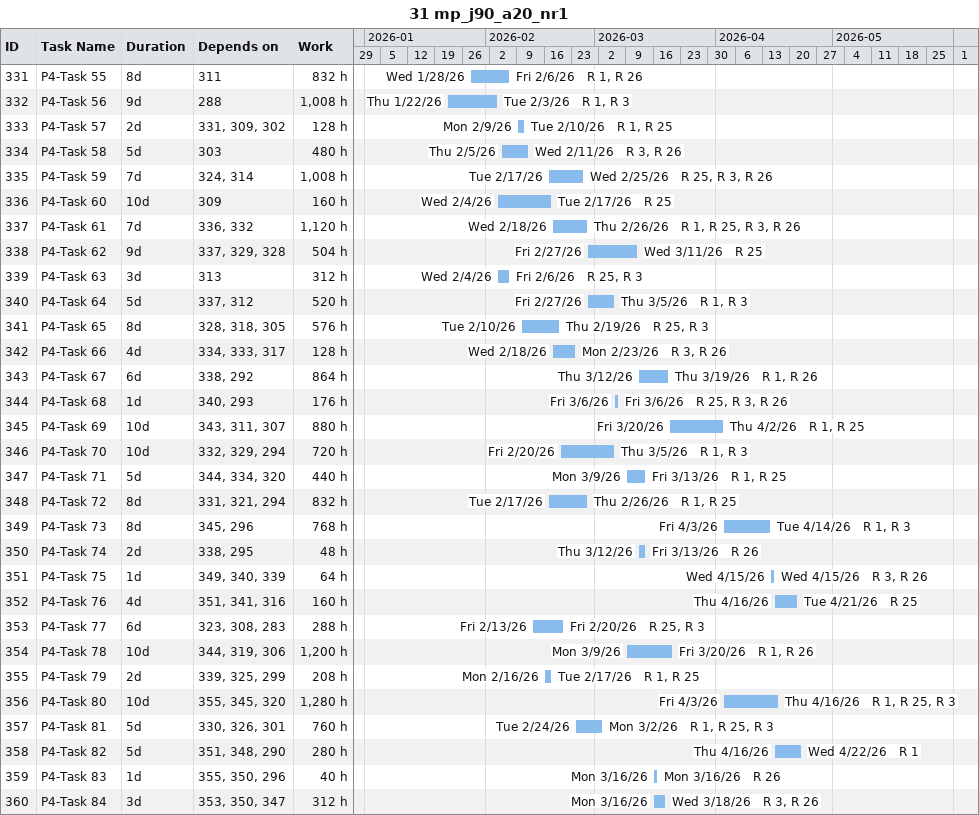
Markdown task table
31 mp_j90_a20_nr1

| ID | Task | Duration | Start | Finish | Predecessors | Resources | Work (h) |
|---|---|---|---|---|---|---|---|
| 331 | P4-Task 55 | 8d | 2026-01-28 | 2026-02-06 | 311 | R 1, R 26 | 832 |
| 332 | P4-Task 56 | 9d | 2026-01-22 | 2026-02-03 | 288 | R 1, R 3 | 1008 |
| 333 | P4-Task 57 | 2d | 2026-02-09 | 2026-02-10 | 331, 309, 302 | R 1, R 25 | 128 |
| 334 | P4-Task 58 | 5d | 2026-02-05 | 2026-02-11 | 303 | R 3, R 26 | 480 |
| 335 | P4-Task 59 | 7d | 2026-02-17 | 2026-02-25 | 324, 314 | R 25, R 3, R 26 | 1008 |
| 336 | P4-Task 60 | 10d | 2026-02-04 | 2026-02-17 | 309 | R 25 | 160 |
| 337 | P4-Task 61 | 7d | 2026-02-18 | 2026-02-26 | 336, 332 | R 1, R 25, R 3, R 26 | 1120 |
| 338 | P4-Task 62 | 9d | 2026-02-27 | 2026-03-11 | 337, 329, 328 | R 25 | 504 |
| 339 | P4-Task 63 | 3d | 2026-02-04 | 2026-02-06 | 313 | R 25, R 3 | 312 |
| 340 | P4-Task 64 | 5d | 2026-02-27 | 2026-03-05 | 337, 312 | R 1, R 3 | 520 |
| 341 | P4-Task 65 | 8d | 2026-02-10 | 2026-02-19 | 328, 318, 305 | R 25, R 3 | 576 |
| 342 | P4-Task 66 | 4d | 2026-02-18 | 2026-02-23 | 334, 333, 317 | R 3, R 26 | 128 |
| 343 | P4-Task 67 | 6d | 2026-03-12 | 2026-03-19 | 338, 292 | R 1, R 26 | 864 |
| 344 | P4-Task 68 | 1d | 2026-03-06 | 2026-03-06 | 340, 293 | R 25, R 3, R 26 | 176 |
| 345 | P4-Task 69 | 10d | 2026-03-20 | 2026-04-02 | 343, 311, 307 | R 1, R 25 | 880 |
| 346 | P4-Task 70 | 10d | 2026-02-20 | 2026-03-05 | 332, 329, 294 | R 1, R 3 | 720 |
| 347 | P4-Task 71 | 5d | 2026-03-09 | 2026-03-13 | 344, 334, 320 | R 1, R 25 | 440 |
| 348 | P4-Task 72 | 8d | 2026-02-17 | 2026-02-26 | 331, 321, 294 | R 1, R 25 | 832 |
| 349 | P4-Task 73 | 8d | 2026-04-03 | 2026-04-14 | 345, 296 | R 1, R 3 | 768 |
| 350 | P4-Task 74 | 2d | 2026-03-12 | 2026-03-13 | 338, 295 | R 26 | 48 |
| 351 | P4-Task 75 | 1d | 2026-04-15 | 2026-04-15 | 349, 340, 339 | R 3, R 26 | 64 |
| 352 | P4-Task 76 | 4d | 2026-04-16 | 2026-04-21 | 351, 341, 316 | R 25 | 160 |
| 353 | P4-Task 77 | 6d | 2026-02-13 | 2026-02-20 | 323, 308, 283 | R 25, R 3 | 288 |
| 354 | P4-Task 78 | 10d | 2026-03-09 | 2026-03-20 | 344, 319, 306 | R 1, R 26 | 1200 |
| 355 | P4-Task 79 | 2d | 2026-02-16 | 2026-02-17 | 339, 325, 299 | R 1, R 25 | 208 |
| 356 | P4-Task 80 | 10d | 2026-04-03 | 2026-04-16 | 355, 345, 320 | R 1, R 25, R 3 | 1280 |
| 357 | P4-Task 81 | 5d | 2026-02-24 | 2026-03-02 | 330, 326, 301 | R 1, R 25, R 3 | 760 |
| 358 | P4-Task 82 | 5d | 2026-04-16 | 2026-04-22 | 351, 348, 290 | R 1 | 280 |
| 359 | P4-Task 83 | 1d | 2026-03-16 | 2026-03-16 | 355, 350, 296 | R 26 | 40 |
| 360 | P4-Task 84 | 3d | 2026-03-16 | 2026-03-18 | 353, 350, 347 | R 3, R 26 | 312 |
